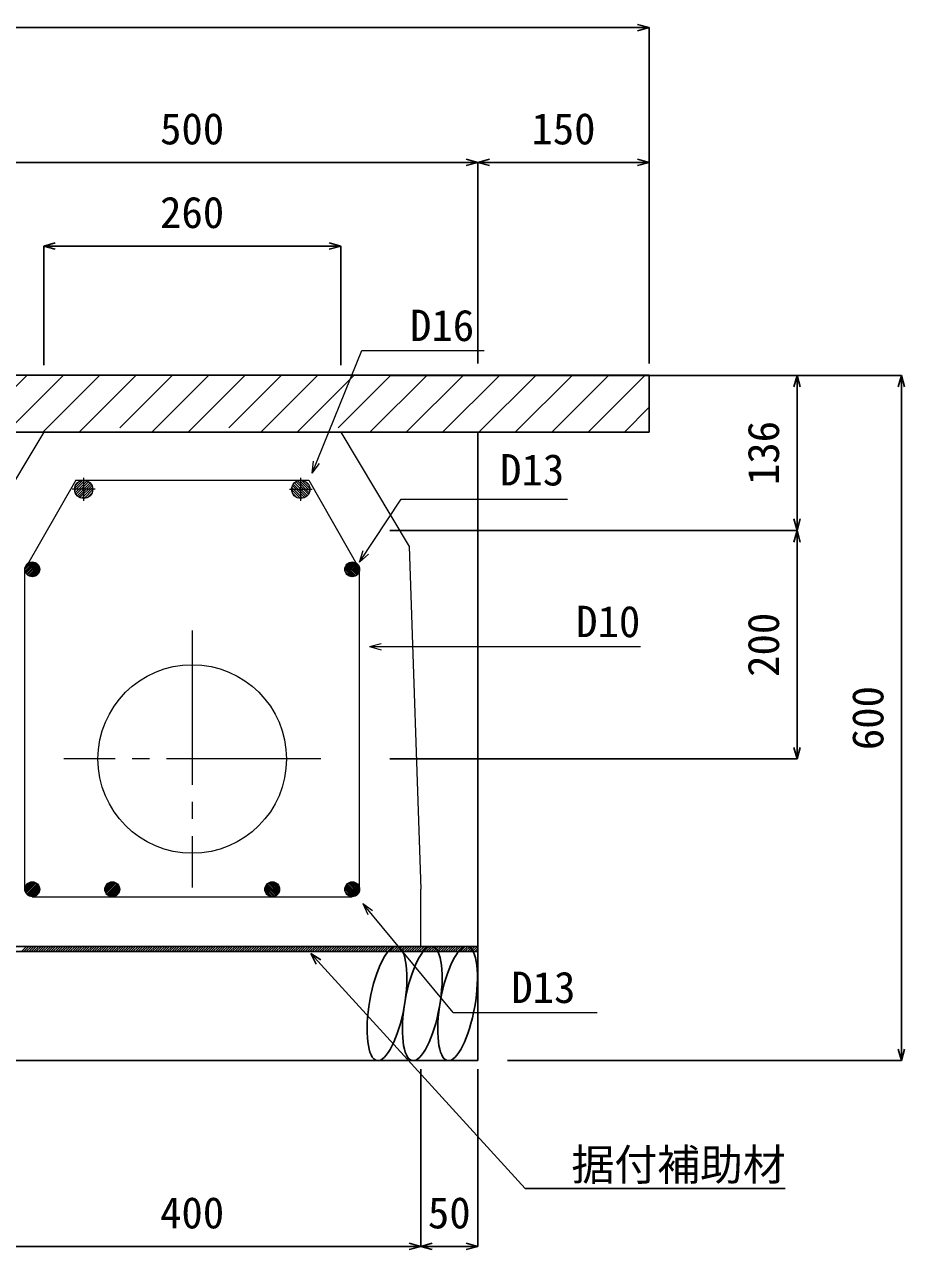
# Model space of a CAD drawing. Units: millimetres, scale not verified. Extents: x -9755 to 16726, y -7413 to 4835.
# Drawn here: x -869 to -99, y -5534 to -4462 of the extents above; entities that cross this region are included whole.
import ezdxf
from ezdxf.enums import TextEntityAlignment as Align

# ---------------------------------------------------------------- set-up
doc = ezdxf.new("R2010")
doc.units = ezdxf.units.MM
doc.header["$LTSCALE"] = 15
doc.linetypes.add('CHAIN1', pattern=[8, 5, -1, 1, -1])
doc.linetypes.add('CHAIN2', pattern=[12, 9, -1, 1, -1])
doc.layers.add('0-1_ブロック', color=2, linetype='Continuous', lineweight=18)
doc.layers.add('0-A', color=7, linetype='Continuous', lineweight=18)
for name, color, linetype in [('0-3_鉄筋', 7, 'Continuous'), ('0-5_ｼﾞｮｲﾝﾄ詳細図', 7, 'Continuous'), ('0-6_寸法', 4, 'Continuous'), ('0-B', 4, 'Continuous')]:
    doc.layers.add(name, color=color, linetype=linetype)
doc.styles.add('ＭＳ ゴシック', font='')
doc.styles.get('ＭＳ ゴシック').set_extended_font_data('MS Gothic')

msp = doc.modelspace()

# ---------------------------------------------------------------- linework, layer by layer
at = {"layer": '0-1_ブロック', "color": 3}
for p, q in [((-852.47, -4818.69), (-912.47, -4918.69)), ((-852.47, -4818.69), (-592.47, -4818.69)), ((-592.47, -4818.69), (-532.47, -4918.69)), ((-532.47, -4918.69), (-522.47, -5218.69)), ((-522.47, -5268.69), (-522.47, -5218.69)), ((-922.47, -5268.69), (-522.47, -5268.69))]:
    msp.add_line(p, q, dxfattribs=at)
at = {"layer": '0-1_ブロック'}
for p, q in [((-824.45, -4860.69), (-868.97, -4938.69)), ((-825.44, -4867.99), (-818.17, -4860.72)), ((-825.36, -4870.03), (-816.13, -4860.8)), ((-824.89, -4871.69), (-814.48, -4861.27)), ((-824.57, -4865), (-821.16, -4861.59)), ((-824.45, -4860.69), (-620.5, -4860.69)), ((-824.16, -4873.08), (-813.08, -4862)), ((-823.22, -4874.26), (-811.91, -4862.94)), ((-822.08, -4875.23), (-810.93, -4864.09)), ((-820.72, -4876), (-810.16, -4865.44)), ((-624.22, -4876), (-634.78, -4865.44)), ((-622.87, -4875.23), (-634.01, -4864.09)), ((-621.72, -4874.26), (-633.04, -4862.94)), ((-620.78, -4873.08), (-631.86, -4862)), ((-620.05, -4871.69), (-630.47, -4861.27)), ((-619.58, -4870.03), (-628.81, -4860.8)), ((-619.5, -4867.99), (-626.77, -4860.72)), ((-620.37, -4865), (-623.78, -4861.59)), ((-620.5, -4860.69), (-575.97, -4938.69)), ((-819.12, -4876.52), (-809.64, -4867.04)), ((-817.16, -4876.69), (-809.48, -4869)), ((-814.46, -4876.1), (-810.06, -4871.71)), ((-627.78, -4876.69), (-635.47, -4869)), ((-625.82, -4876.52), (-635.3, -4867.04)), ((-630.49, -4876.1), (-634.88, -4871.71)), ((-868.97, -4938.94), (-862.22, -4932.2)), ((-868.97, -5218.69), (-868.97, -4938.69)), ((-868.84, -4937.41), (-863.76, -4932.32)), ((-868.8, -4940.19), (-860.98, -4932.37)), ((-868.45, -4941.25), (-859.91, -4932.72)), ((-867.96, -4942.18), (-858.99, -4933.21)), ((-867.75, -4934.9), (-866.27, -4933.41)), ((-867.35, -4942.99), (-858.18, -4933.81)), ((-866.64, -4943.68), (-857.48, -4934.53)), ((-865.81, -4944.27), (-856.89, -4935.36)), ((-864.86, -4944.74), (-856.43, -4936.3)), ((-863.77, -4945.06), (-856.1, -4937.39)), ((-862.49, -4945.19), (-855.97, -4938.68)), ((-860.87, -4944.99), (-856.17, -4940.29)), ((-582.46, -4945.19), (-588.97, -4938.68)), ((-581.17, -4945.06), (-588.84, -4937.39)), ((-584.07, -4944.99), (-588.77, -4940.29)), ((-580.08, -4944.74), (-588.52, -4936.3)), ((-579.14, -4944.27), (-588.05, -4935.36)), ((-578.31, -4943.68), (-587.46, -4934.53)), ((-577.59, -4942.99), (-586.77, -4933.81)), ((-576.99, -4942.18), (-585.96, -4933.21)), ((-576.5, -4941.25), (-585.03, -4932.72)), ((-576.15, -4940.19), (-583.97, -4932.37)), ((-575.98, -4938.94), (-582.72, -4932.2)), ((-576.1, -4937.41), (-581.19, -4932.32)), ((-577.19, -4934.9), (-578.68, -4933.41)), ((-575.97, -5218.69), (-575.97, -4938.69)), ((-868.97, -5218.94), (-862.22, -5212.2)), ((-868.84, -5217.41), (-863.76, -5212.32)), ((-868.8, -5220.19), (-860.98, -5212.37)), ((-868.45, -5221.25), (-859.91, -5212.72)), ((-867.96, -5222.18), (-858.99, -5213.21)), ((-867.75, -5214.9), (-866.27, -5213.41)), ((-867.35, -5222.99), (-858.18, -5213.81)), ((-866.64, -5223.68), (-857.48, -5214.53)), ((-865.81, -5224.27), (-856.89, -5215.36)), ((-864.86, -5224.74), (-856.43, -5216.3)), ((-863.77, -5225.06), (-856.1, -5217.39)), ((-862.49, -5225.19), (-855.97, -5218.68)), ((-860.87, -5224.99), (-856.17, -5220.29)), ((-798.97, -5218.94), (-792.22, -5212.2)), ((-798.84, -5217.41), (-793.76, -5212.32)), ((-798.8, -5220.19), (-790.98, -5212.37)), ((-798.45, -5221.25), (-789.91, -5212.72)), ((-797.96, -5222.18), (-788.99, -5213.21)), ((-797.75, -5214.9), (-796.27, -5213.41)), ((-797.35, -5222.99), (-788.18, -5213.81)), ((-796.64, -5223.68), (-787.48, -5214.53)), ((-795.81, -5224.27), (-786.89, -5215.36)), ((-794.86, -5224.74), (-786.43, -5216.3)), ((-793.77, -5225.06), (-786.1, -5217.39)), ((-792.49, -5225.19), (-785.97, -5218.68)), ((-790.87, -5224.99), (-786.17, -5220.29)), ((-652.46, -5225.19), (-658.97, -5218.68)), ((-651.17, -5225.06), (-658.84, -5217.39)), ((-654.07, -5224.99), (-658.77, -5220.29)), ((-650.08, -5224.74), (-658.52, -5216.3)), ((-649.14, -5224.27), (-658.05, -5215.36)), ((-648.31, -5223.68), (-657.46, -5214.53)), ((-647.59, -5222.99), (-656.77, -5213.81)), ((-646.99, -5222.18), (-655.96, -5213.21)), ((-646.5, -5221.25), (-655.03, -5212.72)), ((-646.15, -5220.19), (-653.97, -5212.37)), ((-645.98, -5218.94), (-652.72, -5212.2)), ((-646.1, -5217.41), (-651.19, -5212.32)), ((-647.19, -5214.9), (-648.68, -5213.41)), ((-582.46, -5225.19), (-588.97, -5218.68)), ((-581.17, -5225.06), (-588.84, -5217.39)), ((-584.07, -5224.99), (-588.77, -5220.29)), ((-580.08, -5224.74), (-588.52, -5216.3)), ((-579.14, -5224.27), (-588.05, -5215.36)), ((-578.31, -5223.68), (-587.46, -5214.53)), ((-577.59, -5222.99), (-586.77, -5213.81)), ((-576.99, -5222.18), (-585.96, -5213.21)), ((-576.5, -5221.25), (-585.03, -5212.72)), ((-576.15, -5220.19), (-583.97, -5212.37)), ((-575.98, -5218.94), (-582.72, -5212.2)), ((-576.1, -5217.41), (-581.19, -5212.32)), ((-577.19, -5214.9), (-578.68, -5213.41)), ((-862.47, -5225.19), (-582.47, -5225.19))]:
    msp.add_line(p, q, dxfattribs=at)
at = {"layer": '0-1_ブロック', "color": 4, "linetype": 'CHAIN1'}
for p, q in [((-817.47, -4878.69), (-817.47, -4858.69)), ((-627.47, -4878.69), (-627.47, -4858.69)), ((-807.47, -4868.69), (-827.47, -4868.69)), ((-637.47, -4868.69), (-617.47, -4868.69))]:
    msp.add_line(p, q, dxfattribs=at)
at = {"layer": '0-1_ブロック', "color": 7, "linetype": 'CHAIN2'}
for p, q in [((-722.47, -4992.19), (-722.47, -5217.19)), ((-609.97, -5104.69), (-834.97, -5104.69))]:
    msp.add_line(p, q, dxfattribs=at)
at = {"layer": '0-1_ブロック', "color": 7}
for q in [(-557.04, -5003.61), (-330.18, -5006.33), (-557.04, -5009.04)]:
    msp.add_line((-567.18, -5006.33), q, dxfattribs=at)
at = {"layer": '0-1_ブロック'}
for centre, radius in [((-817.47, -4868.69), 8), ((-627.47, -4868.69), 8), ((-862.47, -4938.69), 6.5), ((-582.47, -4938.69), 6.5), ((-862.47, -5218.69), 6.5), ((-792.47, -5218.69), 6.5), ((-652.47, -5218.69), 6.5), ((-582.47, -5218.69), 6.5)]:
    msp.add_circle(centre, radius, dxfattribs=at)
at = {"layer": '0-1_ブロック', "color": 7}
msp.add_circle((-722.47, -5104.69), 82.5, dxfattribs=at)
at = {"layer": '0-3_鉄筋'}
for p, q in [((-322.47, -4768.69), (-1122.47, -4768.69)), ((-916.98, -4818.69), (-866.98, -4768.69)), ((-885.16, -4818.69), (-835.16, -4768.69)), ((-853.34, -4818.69), (-803.34, -4768.69)), ((-821.52, -4818.69), (-771.52, -4768.69)), ((-785.76, -4814.75), (-739.7, -4768.69)), ((-757.88, -4818.69), (-707.88, -4768.69)), ((-726.06, -4818.69), (-676.06, -4768.69)), ((-690.3, -4814.75), (-644.24, -4768.69)), ((-662.42, -4818.69), (-612.42, -4768.69)), ((-630.6, -4818.69), (-580.6, -4768.69)), ((-594.84, -4814.75), (-548.78, -4768.69)), ((-566.96, -4818.69), (-516.96, -4768.69)), ((-535.14, -4818.69), (-485.14, -4768.69)), ((-503.32, -4818.69), (-453.32, -4768.69)), ((-471.5, -4818.69), (-421.5, -4768.69)), ((-439.68, -4818.69), (-389.68, -4768.69)), ((-407.86, -4818.69), (-357.86, -4768.69)), ((-376.04, -4818.69), (-326.04, -4768.69)), ((-322.47, -4818.69), (-322.47, -4768.69)), ((-344.22, -4818.69), (-322.47, -4796.94)), ((-322.47, -4818.69), (-1122.47, -4818.69)), ((-853.34, -4818.69), (-851.17, -4816.52))]:
    msp.add_line(p, q, dxfattribs=at)
at = {"layer": '0-5_ｼﾞｮｲﾝﾄ詳細図'}
for p, q in [((-472.47, -5368.69), (-472.47, -4818.69)), ((-472.47, -5268.69), (-972.47, -5268.69)), ((-972.47, -5368.69), (-472.47, -5368.69))]:
    msp.add_line(p, q, dxfattribs=at)
for centre in [(-551.99, -5318.68), (-521.09, -5318.68), (-490.18, -5318.68)]:
    msp.add_ellipse(centre, major_axis=(8.81, 49.96), ratio=0.3, dxfattribs=at)
at = {"layer": '0-6_寸法'}
for p, q in [((-1122.47, -4464.65), (-322.47, -4464.65)), ((-322.47, -4464.65), (-332.61, -4461.93)), ((-322.47, -4464.65), (-332.61, -4467.37)), ((-322.47, -4464.65), (-322.47, -4582.59)), ((-972.47, -4582.59), (-472.47, -4582.59)), ((-472.47, -4582.59), (-482.61, -4579.87)), ((-472.47, -4582.59), (-482.61, -4585.31)), ((-472.47, -4582.59), (-462.33, -4579.87)), ((-472.47, -4582.59), (-472.47, -4758.45)), ((-472.47, -4582.59), (-322.47, -4582.59)), ((-472.47, -4582.59), (-462.33, -4585.31)), ((-322.47, -4582.59), (-332.61, -4579.87)), ((-322.47, -4582.59), (-332.61, -4585.31)), ((-322.47, -4582.59), (-322.47, -4758.45)), ((-852.47, -4655.8), (-842.33, -4653.08)), ((-852.47, -4655.8), (-592.47, -4655.8)), ((-852.47, -4655.8), (-842.33, -4658.51)), ((-852.47, -4655.8), (-852.47, -4760.13)), ((-592.47, -4655.8), (-602.61, -4653.08)), ((-592.47, -4655.8), (-602.61, -4658.51)), ((-592.47, -4655.8), (-592.47, -4760.13)), ((-193.11, -4768.99), (-549.63, -4768.99)), ((-101.77, -4768.99), (-446.5, -4768.99)), ((-193.11, -4768.99), (-195.83, -4779.13)), ((-193.11, -4904.69), (-193.11, -4768.99)), ((-193.11, -4768.99), (-190.4, -4779.13)), ((-101.77, -4768.99), (-104.49, -4779.13)), ((-101.77, -5368.69), (-101.77, -4768.99)), ((-101.77, -4768.99), (-99.06, -4779.13)), ((-193.11, -4904.69), (-195.83, -4894.55)), ((-193.11, -4904.69), (-190.4, -4894.55)), ((-193.11, -4904.69), (-549.63, -4904.69)), ((-193.11, -4904.69), (-195.83, -4914.83)), ((-193.11, -5104.69), (-193.11, -4904.69)), ((-193.11, -4904.69), (-190.4, -4914.83)), ((-193.11, -5104.69), (-195.83, -5094.55)), ((-193.11, -5104.69), (-190.4, -5094.55)), ((-193.11, -5104.69), (-549.63, -5104.69)), ((-101.77, -5368.69), (-104.49, -5358.55)), ((-101.77, -5368.69), (-99.06, -5358.55)), ((-101.77, -5368.69), (-446.5, -5368.69)), ((-522.47, -5531.24), (-522.47, -5376.09)), ((-472.47, -5531.24), (-472.47, -5376.09)), ((-922.47, -5531.24), (-522.47, -5531.24)), ((-522.47, -5531.24), (-532.61, -5528.52)), ((-522.47, -5531.24), (-532.61, -5533.95)), ((-522.47, -5531.24), (-512.33, -5528.52)), ((-522.47, -5531.24), (-472.47, -5531.24)), ((-522.47, -5531.24), (-512.33, -5533.95)), ((-472.47, -5531.24), (-482.61, -5528.52)), ((-472.47, -5531.24), (-482.61, -5533.95))]:
    msp.add_line(p, q, dxfattribs=at)
at = {"layer": '0-A'}
for p, q in [((-617.51, -4854.45), (-616.21, -4844.03)), ((-617.51, -4854.45), (-611.18, -4846.08)), ((-576.13, -4932.32), (-572.81, -4922.36)), ((-576.13, -4932.32), (-568.27, -4925.36)), ((-573.25, -5231.1), (-568.86, -5240.64)), ((-494.07, -5326.55), (-367.95, -5326.55))]:
    msp.add_line(p, q, dxfattribs=at)
for points in [[(-617.51, -4854.45), (-573.99, -4747.31), (-466.84, -4747.31)], [(-576.13, -4932.32), (-539.72, -4877.2), (-394.02, -4877.2)], [(-494.07, -5326.55), (-573.25, -5231.1), (-564.68, -5237.17)]]:
    msp.add_lwpolyline(points, dxfattribs=at)
at = {"layer": '0-B'}
for p, q in [((-871.95, -5273.19), (-867.45, -5268.69)), ((-869.83, -5273.19), (-865.33, -5268.69)), ((-867.71, -5273.19), (-863.21, -5268.69)), ((-865.58, -5273.19), (-861.08, -5268.69)), ((-863.46, -5273.19), (-858.96, -5268.69)), ((-861.34, -5273.19), (-856.84, -5268.69)), ((-859.22, -5273.19), (-854.72, -5268.69)), ((-857.1, -5273.19), (-852.6, -5268.69)), ((-854.98, -5273.19), (-850.48, -5268.69)), ((-852.86, -5273.19), (-848.36, -5268.69)), ((-850.73, -5273.19), (-846.23, -5268.69)), ((-848.61, -5273.19), (-844.11, -5268.69)), ((-846.49, -5273.19), (-841.99, -5268.69)), ((-844.37, -5273.19), (-839.87, -5268.69)), ((-842.25, -5273.19), (-837.75, -5268.69)), ((-840.13, -5273.19), (-835.63, -5268.69)), ((-838.01, -5273.19), (-833.51, -5268.69)), ((-835.89, -5273.19), (-831.39, -5268.69)), ((-833.76, -5273.19), (-829.26, -5268.69)), ((-831.64, -5273.19), (-827.14, -5268.69)), ((-829.52, -5273.19), (-825.02, -5268.69)), ((-827.4, -5273.19), (-822.9, -5268.69)), ((-825.28, -5273.19), (-820.78, -5268.69)), ((-823.16, -5273.19), (-818.66, -5268.69)), ((-821.04, -5273.19), (-816.54, -5268.69)), ((-818.91, -5273.19), (-814.41, -5268.69)), ((-816.79, -5273.19), (-812.29, -5268.69)), ((-814.67, -5273.19), (-810.17, -5268.69)), ((-812.55, -5273.19), (-808.05, -5268.69)), ((-810.43, -5273.19), (-805.93, -5268.69)), ((-808.31, -5273.19), (-803.81, -5268.69)), ((-806.19, -5273.19), (-801.69, -5268.69)), ((-804.07, -5273.19), (-799.57, -5268.69)), ((-801.94, -5273.19), (-797.44, -5268.69)), ((-799.82, -5273.19), (-795.32, -5268.69)), ((-797.7, -5273.19), (-793.2, -5268.69)), ((-795.58, -5273.19), (-791.08, -5268.69)), ((-793.46, -5273.19), (-788.96, -5268.69)), ((-791.34, -5273.19), (-786.84, -5268.69)), ((-789.22, -5273.19), (-784.72, -5268.69)), ((-787.09, -5273.19), (-782.59, -5268.69)), ((-784.97, -5273.19), (-780.47, -5268.69)), ((-782.85, -5273.19), (-778.35, -5268.69)), ((-780.73, -5273.19), (-776.23, -5268.69)), ((-778.61, -5273.19), (-774.11, -5268.69)), ((-776.49, -5273.19), (-771.99, -5268.69)), ((-774.37, -5273.19), (-769.87, -5268.69)), ((-772.25, -5273.19), (-767.75, -5268.69)), ((-770.12, -5273.19), (-765.62, -5268.69)), ((-768, -5273.19), (-763.5, -5268.69)), ((-765.88, -5273.19), (-761.38, -5268.69)), ((-763.76, -5273.19), (-759.26, -5268.69)), ((-761.64, -5273.19), (-757.14, -5268.69)), ((-759.52, -5273.19), (-755.02, -5268.69)), ((-757.4, -5273.19), (-752.9, -5268.69)), ((-755.28, -5273.19), (-750.78, -5268.69)), ((-753.15, -5273.19), (-748.65, -5268.69)), ((-751.03, -5273.19), (-746.53, -5268.69)), ((-748.91, -5273.19), (-744.41, -5268.69)), ((-746.79, -5273.19), (-742.29, -5268.69)), ((-744.67, -5273.19), (-740.17, -5268.69)), ((-742.55, -5273.19), (-738.05, -5268.69)), ((-740.43, -5273.19), (-735.93, -5268.69)), ((-738.3, -5273.19), (-733.8, -5268.69)), ((-736.18, -5273.19), (-731.68, -5268.69)), ((-734.06, -5273.19), (-729.56, -5268.69)), ((-731.94, -5273.19), (-727.44, -5268.69)), ((-729.82, -5273.19), (-725.32, -5268.69)), ((-727.7, -5273.19), (-723.2, -5268.69)), ((-725.58, -5273.19), (-721.08, -5268.69)), ((-723.46, -5273.19), (-718.96, -5268.69)), ((-721.33, -5273.19), (-716.83, -5268.69)), ((-719.21, -5273.19), (-714.71, -5268.69)), ((-717.09, -5273.19), (-712.59, -5268.69)), ((-714.97, -5273.19), (-710.47, -5268.69)), ((-712.85, -5273.19), (-708.35, -5268.69)), ((-710.73, -5273.19), (-706.23, -5268.69)), ((-708.61, -5273.19), (-704.11, -5268.69)), ((-706.48, -5273.19), (-701.98, -5268.69)), ((-704.36, -5273.19), (-699.86, -5268.69)), ((-702.24, -5273.19), (-697.74, -5268.69)), ((-700.12, -5273.19), (-695.62, -5268.69)), ((-698, -5273.19), (-693.5, -5268.69)), ((-695.88, -5273.19), (-691.38, -5268.69)), ((-693.76, -5273.19), (-689.26, -5268.69)), ((-691.64, -5273.19), (-687.14, -5268.69)), ((-689.51, -5273.19), (-685.01, -5268.69)), ((-687.39, -5273.19), (-682.89, -5268.69)), ((-685.27, -5273.19), (-680.77, -5268.69)), ((-683.15, -5273.19), (-678.65, -5268.69)), ((-681.03, -5273.19), (-676.53, -5268.69)), ((-678.91, -5273.19), (-674.41, -5268.69)), ((-676.79, -5273.19), (-672.29, -5268.69)), ((-674.66, -5273.19), (-670.16, -5268.69)), ((-672.54, -5273.19), (-668.04, -5268.69)), ((-670.42, -5273.19), (-665.92, -5268.69)), ((-668.3, -5273.19), (-663.8, -5268.69)), ((-666.18, -5273.19), (-661.68, -5268.69)), ((-664.06, -5273.19), (-659.56, -5268.69)), ((-661.94, -5273.19), (-657.44, -5268.69)), ((-659.82, -5273.19), (-655.32, -5268.69)), ((-657.69, -5273.19), (-653.19, -5268.69)), ((-655.57, -5273.19), (-651.07, -5268.69)), ((-653.45, -5273.19), (-648.95, -5268.69)), ((-651.33, -5273.19), (-646.83, -5268.69)), ((-649.21, -5273.19), (-644.71, -5268.69)), ((-647.09, -5273.19), (-642.59, -5268.69)), ((-644.97, -5273.19), (-640.47, -5268.69)), ((-642.85, -5273.19), (-638.35, -5268.69)), ((-640.72, -5273.19), (-636.22, -5268.69)), ((-638.6, -5273.19), (-634.1, -5268.69)), ((-636.48, -5273.19), (-631.98, -5268.69)), ((-634.36, -5273.19), (-629.86, -5268.69)), ((-632.24, -5273.19), (-627.74, -5268.69)), ((-630.12, -5273.19), (-625.62, -5268.69)), ((-628, -5273.19), (-623.5, -5268.69)), ((-625.87, -5273.19), (-621.37, -5268.69)), ((-623.75, -5273.19), (-619.25, -5268.69)), ((-621.63, -5273.19), (-617.13, -5268.69)), ((-619.51, -5273.19), (-615.01, -5268.69)), ((-617.39, -5273.19), (-612.89, -5268.69)), ((-615.27, -5273.19), (-610.77, -5268.69)), ((-613.15, -5273.19), (-608.65, -5268.69)), ((-611.03, -5273.19), (-606.53, -5268.69)), ((-608.9, -5273.19), (-604.4, -5268.69)), ((-606.78, -5273.19), (-602.28, -5268.69)), ((-604.66, -5273.19), (-600.16, -5268.69)), ((-602.54, -5273.19), (-598.04, -5268.69)), ((-600.42, -5273.19), (-595.92, -5268.69)), ((-598.3, -5273.19), (-593.8, -5268.69)), ((-596.18, -5273.19), (-591.68, -5268.69)), ((-594.05, -5273.19), (-589.55, -5268.69)), ((-591.93, -5273.19), (-587.43, -5268.69)), ((-589.81, -5273.19), (-585.31, -5268.69)), ((-587.69, -5273.19), (-583.19, -5268.69)), ((-585.57, -5273.19), (-581.07, -5268.69)), ((-583.45, -5273.19), (-578.95, -5268.69)), ((-581.33, -5273.19), (-576.83, -5268.69)), ((-579.21, -5273.19), (-574.71, -5268.69)), ((-577.08, -5273.19), (-572.58, -5268.69)), ((-574.96, -5273.19), (-570.46, -5268.69)), ((-572.84, -5273.19), (-568.34, -5268.69)), ((-570.72, -5273.19), (-566.22, -5268.69)), ((-568.6, -5273.19), (-564.1, -5268.69)), ((-566.48, -5273.19), (-561.98, -5268.69)), ((-564.36, -5273.19), (-559.86, -5268.69)), ((-562.23, -5273.19), (-557.73, -5268.69)), ((-560.11, -5273.19), (-555.61, -5268.69)), ((-557.99, -5273.19), (-553.49, -5268.69)), ((-555.87, -5273.19), (-551.37, -5268.69)), ((-553.75, -5273.19), (-549.25, -5268.69)), ((-551.63, -5273.19), (-547.13, -5268.69)), ((-549.51, -5273.19), (-545.01, -5268.69)), ((-547.39, -5273.19), (-542.89, -5268.69)), ((-545.26, -5273.19), (-540.76, -5268.69)), ((-543.14, -5273.19), (-538.64, -5268.69)), ((-541.02, -5273.19), (-536.52, -5268.69)), ((-538.9, -5273.19), (-534.4, -5268.69)), ((-536.78, -5273.19), (-532.28, -5268.69)), ((-534.66, -5273.19), (-530.16, -5268.69)), ((-532.54, -5273.19), (-528.04, -5268.69)), ((-530.42, -5273.19), (-525.92, -5268.69)), ((-528.29, -5273.19), (-523.79, -5268.69)), ((-526.17, -5273.19), (-521.67, -5268.69)), ((-524.05, -5273.19), (-519.55, -5268.69)), ((-521.93, -5273.19), (-517.43, -5268.69)), ((-519.81, -5273.19), (-515.31, -5268.69)), ((-517.69, -5273.19), (-513.19, -5268.69)), ((-515.57, -5273.19), (-511.07, -5268.69)), ((-513.44, -5273.19), (-508.94, -5268.69)), ((-511.32, -5273.19), (-506.82, -5268.69)), ((-509.2, -5273.19), (-504.7, -5268.69)), ((-507.08, -5273.19), (-502.58, -5268.69)), ((-504.96, -5273.19), (-500.46, -5268.69)), ((-502.84, -5273.19), (-498.34, -5268.69)), ((-500.72, -5273.19), (-496.22, -5268.69)), ((-498.6, -5273.19), (-494.1, -5268.69)), ((-496.47, -5273.19), (-491.97, -5268.69)), ((-494.35, -5273.19), (-489.85, -5268.69)), ((-492.23, -5273.19), (-487.73, -5268.69)), ((-490.11, -5273.19), (-485.61, -5268.69)), ((-487.99, -5273.19), (-483.49, -5268.69)), ((-485.87, -5273.19), (-481.37, -5268.69)), ((-483.75, -5273.19), (-479.25, -5268.69)), ((-481.62, -5273.19), (-477.12, -5268.69)), ((-479.5, -5273.19), (-475, -5268.69)), ((-477.38, -5273.19), (-472.88, -5268.69)), ((-475.26, -5273.19), (-472.47, -5270.4)), ((-473.14, -5273.19), (-472.47, -5272.52)), ((-618.68, -5274.81), (-430.99, -5480.44)), ((-618.68, -5274.81), (-613.85, -5284.13)), ((-618.68, -5274.81), (-609.83, -5280.47)), ((-430.99, -5480.44), (-203.46, -5480.44))]:
    msp.add_line(p, q, dxfattribs=at)
msp.add_lwpolyline([(-972.47, -5268.69), (-472.47, -5268.69), (-472.47, -5273.19), (-972.47, -5273.19)], close=True, dxfattribs=at)

# ---------------------------------------------------------------- texts
at = {"layer": '0-1_ブロック', "color": 4, "style": 'ＭＳ ゴシック'}
msp.add_text('D10', height=27.49, dxfattribs=at).set_placement((-386.43, -5006.33), align=Align.BOTTOM_LEFT)
at = {"layer": '0-6_寸法', "style": 'ＭＳ ゴシック'}
for s, p in [('500', (-750.6, -4575.09)), ('150', (-425.6, -4575.09)), ('260', (-750.6, -4648.3)), ('400', (-750.6, -5523.74)), ('50', (-516.22, -5523.74))]:
    msp.add_text(s, height=27.49, dxfattribs=at).set_placement(p, align=Align.BOTTOM_LEFT)
for s, p in [('136', (-200.61, -4864.97)), ('200', (-200.61, -5032.82)), ('600', (-109.27, -5096.97))]:
    msp.add_text(s, height=27.49, rotation=90, dxfattribs=at).set_placement(p, align=Align.BOTTOM_LEFT)
at = {"layer": '0-A', "color": 4, "style": 'ＭＳ ゴシック'}
for s, p in [('D16', (-531.82, -4747.21)), ('D13', (-453, -4873.59)), ('D13', (-443.18, -5326.51))]:
    msp.add_text(s, height=27.49, dxfattribs=at).set_placement(p, align=Align.BOTTOM_LEFT)
at = {"layer": '0-B', "style": 'ＭＳ ゴシック'}
msp.add_text('据付補助材', height=27.49, dxfattribs=at).set_placement((-390.54, -5481.7), align=Align.BOTTOM_LEFT)

doc.saveas('drawing.dxf')
